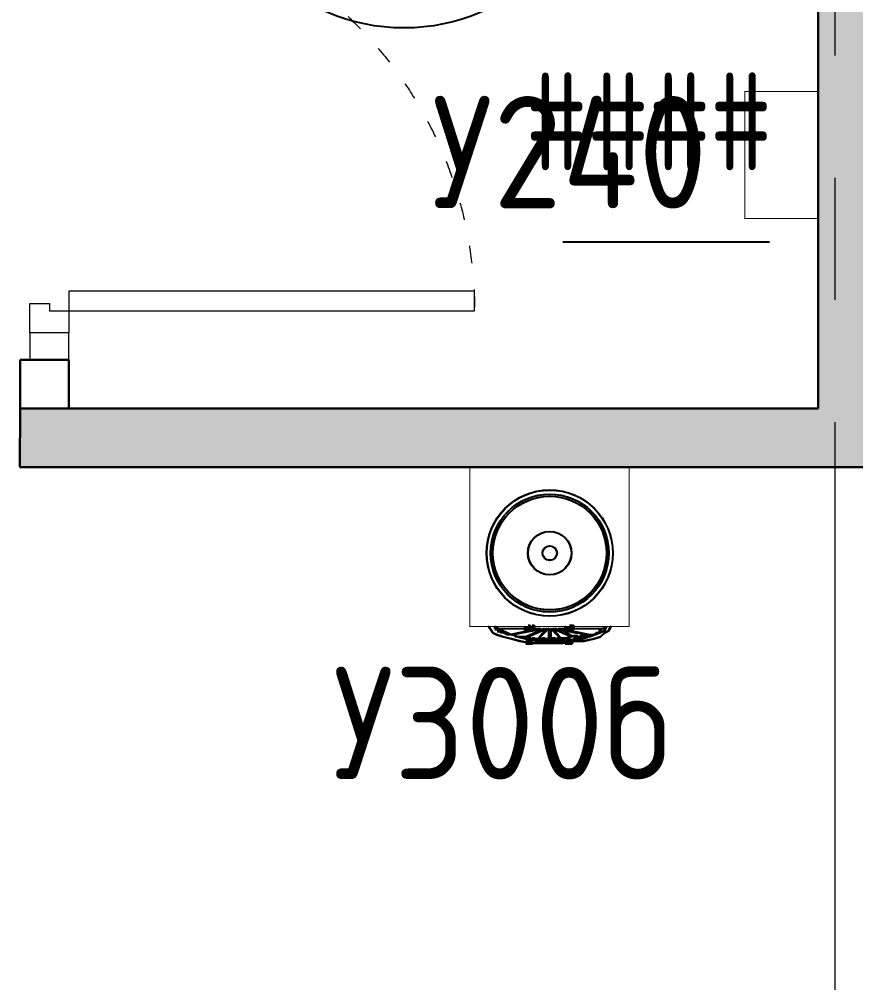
# Model space of a CAD drawing. Header units: millimetres. Extents: x -13407 to 8063098, y -2635 to 109271.
# Drawn here: x 6901 to 8613, y 40010 to 41982 of the extents above; entities that cross this region are included whole.
import ezdxf
from ezdxf.enums import TextEntityAlignment as Align

# ---------------------------------------------------------------- set-up
doc = ezdxf.new("R2010")
doc.units = ezdxf.units.MM
doc.linetypes.add('ACAD_ISO03W100', pattern=[30, 12, -18])
doc.linetypes.add('CENTER', pattern=[2, 1.25, -0.25, 0.25, -0.25])
doc.layers.get('Defpoints').update_dxf_attribs({"color": 6})
for name, color, linetype, lineweight in [('АР_Двери', 5, 'Continuous', 18), ('АР_Маркер экспликации', 239, 'Continuous', 13), ('АР_Номер помещения', 1, 'Continuous', 25), ('АР_Оси', 193, 'Continuous', 9), ('АР_Перегородки газоблок', 165, 'Continuous', 30), ('АР_Перегородки газоблок_Штрих', 165, 'Continuous', 5), ('АР_Помещения_площадь', 19, 'Continuous', 9), ('ТХ_ОСНОВНОЙ', 103, 'Continuous', 25)]:
    doc.layers.add(name, color=color, linetype=linetype, lineweight=lineweight)
doc.layers.add('ТХ_обор_бытовое', color=14, linetype='Continuous')
doc.layers.get('АР_Маркер экспликации').off()
doc.styles.add('ISOCPEUR', font='isocpeur.ttf', dxfattribs={"width": 0.7})
doc.styles.add('ISOCPEUR_1', font='isocpeur.ttf', dxfattribs={"width": 0.9, "height": 250})
doc.styles.get("Standard").update_dxf_attribs({"font": 'arial.ttf'})

# ---------------------------------------------------------------- blocks, each defined once
blk = doc.blocks.new('*U331')
at = {"color": 253}
blk.add_lwpolyline([(100, 80), (100, 910), (140, 910), (140, 80)], close=True, dxfattribs=at)
for points in [[(0, 0), (0, 80), (55, 80), (55, 0), (0, 0)], [(55, 80), (55, 0), (115, 0), (115, 40), (100, 40), (100, 80), (55, 80)], [(975, 80), (975, 0), (915, 0), (915, 40), (930, 40), (930, 80), (975, 80)], [(1030, 0), (1030, 80), (975, 80), (975, 0), (1030, 0)]]:
    blk.add_lwpolyline(points, dxfattribs=at)
at = {"color": 253, "linetype": 'ACAD_ISO03W100', "ltscale": 3}
blk.add_arc((100, 80), 830, 0, 90, dxfattribs=at)
blk = doc.blocks.new('*U559')
at = {"layer": 'Defpoints', "color": 253}
blk.add_line((-16422, 745.9), (-16844.3, 745.9), dxfattribs=at)
at = {"layer": 'АР_Номер помещения', "color": 253}
blk.add_circle((-17169.5, 1584.1), 400, dxfattribs=at)
at = {"layer": 'Defpoints', "color": 253, "style": 'ISOCPEUR', "width": 0.7}
blk.add_attdef('ПЛОЩАДЬ_ПОМЕЩЕНИЯ', text='', height=200, dxfattribs=at).set_placement((-16417.1, 992.4), align=Align.MIDDLE_RIGHT)
at = {"layer": 'Defpoints', "color": 253, "style": 'ISOCPEUR', "width": 0.7, "flags": 1}
blk.add_attdef('КАТЕГОРИЯ', (-499.2, -2092.2), '', height=250, dxfattribs=at)
at = {"layer": 'АР_Номер помещения', "color": 253, "style": 'ISOCPEUR', "width": 0.7}
blk.add_attdef('НОМЕР_ПОМЕЩЕНИЯ', text='', height=300, dxfattribs=at).set_placement((-17169.5, 1584.1), align=Align.MIDDLE_CENTER)
at = {"layer": 'АР_Помещения_площадь', "color": 253, "lineweight": 30, "width": 0.7, "flags": 104}
blk.add_attdef('ИМЯ_ПОМЕЩЕНИЯ', text='', height=100, dxfattribs=at).set_placement((157.6, 1217.1), align=Align.MIDDLE_CENTER)
blk = doc.blocks.new('У300')
at = {"layer": 'ТХ_обор_бытовое', "transparency": 33554559}
for points in [[(-230546.2, 67417.8), (-230550.5, 67417.8), (-230550.5, 67413.5), (-230546.2, 67409.3), (-230542, 67413.5), (-230542, 67417.8)], [(-230546.3, 67417.3), (-230550.5, 67417.3), (-230550.5, 67413), (-230546.3, 67408.8), (-230542, 67413), (-230542, 67417.3)], [(-230550.5, 67413.5), (-230554.7, 67413.5), (-230554.7, 67409.3), (-230550.5, 67405.1), (-230546.2, 67409.3), (-230546.2, 67413.5)], [(-230550.5, 67413), (-230554.7, 67413), (-230554.7, 67408.8), (-230550.5, 67404.6), (-230546.3, 67408.8), (-230546.3, 67413)], [(-230546.2, 67358.5), (-230550.5, 67358.5), (-230550.5, 67354.3), (-230546.2, 67350), (-230542, 67354.3), (-230542, 67358.5)], [(-230546.2, 67358.5), (-230550.5, 67358.5), (-230550.5, 67354.3), (-230546.2, 67350), (-230542, 67354.3), (-230542, 67358.5)], [(-230546.3, 67358), (-230550.5, 67358), (-230550.5, 67353.8), (-230546.3, 67349.5), (-230542, 67353.8), (-230542, 67358)], [(-230546.3, 67358), (-230550.5, 67358), (-230550.5, 67353.8), (-230546.3, 67349.5), (-230542, 67353.8), (-230542, 67358)], [(-230575.9, 67354.3), (-230580.1, 67354.3), (-230580.1, 67350), (-230575.9, 67345.8), (-230571.6, 67350), (-230571.6, 67354.3)], [(-230575.9, 67354.3), (-230580.1, 67354.3), (-230580.1, 67350), (-230575.9, 67345.8), (-230571.6, 67350), (-230571.6, 67354.3)], [(-230575.9, 67354.3), (-230580.1, 67354.3), (-230580.1, 67350), (-230575.9, 67345.8), (-230571.6, 67350), (-230571.6, 67354.3)], [(-230575.9, 67354.3), (-230580.1, 67354.3), (-230580.1, 67350), (-230575.9, 67345.8), (-230571.6, 67350), (-230571.6, 67354.3)], [(-230575.9, 67354.3), (-230580.1, 67354.3), (-230580.1, 67350), (-230575.9, 67345.8), (-230571.6, 67350), (-230571.6, 67354.3)], [(-230575.9, 67354.3), (-230580.1, 67354.3), (-230580.1, 67350), (-230575.9, 67345.8), (-230571.6, 67350), (-230571.6, 67354.3)], [(-230575.9, 67353.8), (-230580.1, 67353.8), (-230580.1, 67349.5), (-230575.9, 67345.3), (-230571.7, 67349.5), (-230571.7, 67353.8)], [(-230575.9, 67353.8), (-230580.1, 67353.8), (-230580.1, 67349.5), (-230575.9, 67345.3), (-230571.7, 67349.5), (-230571.7, 67353.8)], [(-230575.9, 67353.8), (-230580.1, 67353.8), (-230580.1, 67349.5), (-230575.9, 67345.3), (-230571.7, 67349.5), (-230571.7, 67353.8)], [(-230575.9, 67353.8), (-230580.1, 67353.8), (-230580.1, 67349.5), (-230575.9, 67345.3), (-230571.7, 67349.5), (-230571.7, 67353.8)], [(-230575.9, 67353.8), (-230580.1, 67353.8), (-230580.1, 67349.5), (-230575.9, 67345.3), (-230571.7, 67349.5), (-230571.7, 67353.8)], [(-230575.9, 67353.8), (-230580.1, 67353.8), (-230580.1, 67349.5), (-230575.9, 67345.3), (-230571.7, 67349.5), (-230571.7, 67353.8)], [(-230575.9, 67350), (-230580.1, 67350), (-230580.1, 67345.8), (-230575.9, 67341.6), (-230571.6, 67345.8), (-230571.6, 67350)], [(-230575.9, 67350), (-230580.1, 67350), (-230580.1, 67345.8), (-230575.9, 67341.6), (-230571.6, 67345.8), (-230571.6, 67350)], [(-230575.9, 67350), (-230580.1, 67350), (-230580.1, 67345.8), (-230575.9, 67341.6), (-230571.6, 67345.8), (-230571.6, 67350)], [(-230575.9, 67350), (-230580.1, 67350), (-230580.1, 67345.8), (-230575.9, 67341.6), (-230571.6, 67345.8), (-230571.6, 67350)], [(-230575.9, 67350), (-230580.1, 67350), (-230580.1, 67345.8), (-230575.9, 67341.6), (-230571.6, 67345.8), (-230571.6, 67350)], [(-230575.9, 67350), (-230580.1, 67350), (-230580.1, 67345.8), (-230575.9, 67341.6), (-230571.6, 67345.8), (-230571.6, 67350)], [(-230575.9, 67350), (-230580.1, 67350), (-230580.1, 67345.8), (-230575.9, 67341.6), (-230571.6, 67345.8), (-230571.6, 67350)], [(-230575.9, 67350), (-230580.1, 67350), (-230580.1, 67345.8), (-230575.9, 67341.6), (-230571.6, 67345.8), (-230571.6, 67350)], [(-230575.9, 67350), (-230580.1, 67350), (-230580.1, 67345.8), (-230575.9, 67341.6), (-230571.6, 67345.8), (-230571.6, 67350)], [(-230575.9, 67350), (-230580.1, 67350), (-230580.1, 67345.8), (-230575.9, 67341.6), (-230571.6, 67345.8), (-230571.6, 67350)], [(-230575.9, 67350), (-230580.1, 67350), (-230580.1, 67345.8), (-230575.9, 67341.6), (-230571.6, 67345.8), (-230571.6, 67350)], [(-230575.9, 67350), (-230580.1, 67350), (-230580.1, 67345.8), (-230575.9, 67341.6), (-230571.6, 67345.8), (-230571.6, 67350)], [(-230575.9, 67350), (-230580.1, 67350), (-230580.1, 67345.8), (-230575.9, 67341.6), (-230571.6, 67345.8), (-230571.6, 67350)], [(-230575.9, 67349.5), (-230580.1, 67349.5), (-230580.1, 67345.3), (-230575.9, 67341.1), (-230571.7, 67345.3), (-230571.7, 67349.5)], [(-230575.9, 67349.5), (-230580.1, 67349.5), (-230580.1, 67345.3), (-230575.9, 67341.1), (-230571.7, 67345.3), (-230571.7, 67349.5)], [(-230575.9, 67349.5), (-230580.1, 67349.5), (-230580.1, 67345.3), (-230575.9, 67341.1), (-230571.7, 67345.3), (-230571.7, 67349.5)], [(-230575.9, 67349.5), (-230580.1, 67349.5), (-230580.1, 67345.3), (-230575.9, 67341.1), (-230571.7, 67345.3), (-230571.7, 67349.5)], [(-230575.9, 67349.5), (-230580.1, 67349.5), (-230580.1, 67345.3), (-230575.9, 67341.1), (-230571.7, 67345.3), (-230571.7, 67349.5)], [(-230575.9, 67349.5), (-230580.1, 67349.5), (-230580.1, 67345.3), (-230575.9, 67341.1), (-230571.7, 67345.3), (-230571.7, 67349.5)], [(-230575.9, 67349.5), (-230580.1, 67349.5), (-230580.1, 67345.3), (-230575.9, 67341.1), (-230571.7, 67345.3), (-230571.7, 67349.5)], [(-230575.9, 67349.5), (-230580.1, 67349.5), (-230580.1, 67345.3), (-230575.9, 67341.1), (-230571.7, 67345.3), (-230571.7, 67349.5)], [(-230575.9, 67349.5), (-230580.1, 67349.5), (-230580.1, 67345.3), (-230575.9, 67341.1), (-230571.7, 67345.3), (-230571.7, 67349.5)], [(-230575.9, 67349.5), (-230580.1, 67349.5), (-230580.1, 67345.3), (-230575.9, 67341.1), (-230571.7, 67345.3), (-230571.7, 67349.5)], [(-230575.9, 67349.5), (-230580.1, 67349.5), (-230580.1, 67345.3), (-230575.9, 67341.1), (-230571.7, 67345.3), (-230571.7, 67349.5)], [(-230575.9, 67349.5), (-230580.1, 67349.5), (-230580.1, 67345.3), (-230575.9, 67341.1), (-230571.7, 67345.3), (-230571.7, 67349.5)], [(-230575.9, 67349.5), (-230580.1, 67349.5), (-230580.1, 67345.3), (-230575.9, 67341.1), (-230571.7, 67345.3), (-230571.7, 67349.5)], [(-230575.9, 67345.8), (-230580.1, 67345.8), (-230580.1, 67341.6), (-230575.9, 67337.3), (-230571.6, 67341.6), (-230571.6, 67345.8)], [(-230575.9, 67345.3), (-230580.1, 67345.3), (-230580.1, 67341.1), (-230575.9, 67336.8), (-230571.7, 67341.1), (-230571.7, 67345.3)], [(-230571.6, 67354.3), (-230575.9, 67354.3), (-230575.9, 67350), (-230571.6, 67345.8), (-230567.4, 67350), (-230567.4, 67354.3)], [(-230571.6, 67354.3), (-230575.9, 67354.3), (-230575.9, 67350), (-230571.6, 67345.8), (-230567.4, 67350), (-230567.4, 67354.3)], [(-230571.6, 67354.3), (-230575.9, 67354.3), (-230575.9, 67350), (-230571.6, 67345.8), (-230567.4, 67350), (-230567.4, 67354.3)], [(-230571.6, 67354.3), (-230575.9, 67354.3), (-230575.9, 67350), (-230571.6, 67345.8), (-230567.4, 67350), (-230567.4, 67354.3)], [(-230571.6, 67354.3), (-230575.9, 67354.3), (-230575.9, 67350), (-230571.6, 67345.8), (-230567.4, 67350), (-230567.4, 67354.3)], [(-230571.7, 67353.8), (-230575.9, 67353.8), (-230575.9, 67349.5), (-230571.7, 67345.3), (-230567.4, 67349.5), (-230567.4, 67353.8)], [(-230571.7, 67353.8), (-230575.9, 67353.8), (-230575.9, 67349.5), (-230571.7, 67345.3), (-230567.4, 67349.5), (-230567.4, 67353.8)], [(-230571.7, 67353.8), (-230575.9, 67353.8), (-230575.9, 67349.5), (-230571.7, 67345.3), (-230567.4, 67349.5), (-230567.4, 67353.8)], [(-230571.7, 67353.8), (-230575.9, 67353.8), (-230575.9, 67349.5), (-230571.7, 67345.3), (-230567.4, 67349.5), (-230567.4, 67353.8)], [(-230571.7, 67353.8), (-230575.9, 67353.8), (-230575.9, 67349.5), (-230571.7, 67345.3), (-230567.4, 67349.5), (-230567.4, 67353.8)], [(-230571.6, 67350), (-230575.9, 67350), (-230575.9, 67345.8), (-230571.6, 67341.6), (-230567.4, 67345.8), (-230567.4, 67350)], [(-230571.6, 67350), (-230575.9, 67350), (-230575.9, 67345.8), (-230571.6, 67341.6), (-230567.4, 67345.8), (-230567.4, 67350)], [(-230571.6, 67350), (-230575.9, 67350), (-230575.9, 67345.8), (-230571.6, 67341.6), (-230567.4, 67345.8), (-230567.4, 67350)], [(-230571.6, 67350), (-230575.9, 67350), (-230575.9, 67345.8), (-230571.6, 67341.6), (-230567.4, 67345.8), (-230567.4, 67350)], [(-230571.6, 67350), (-230575.9, 67350), (-230575.9, 67345.8), (-230571.6, 67341.6), (-230567.4, 67345.8), (-230567.4, 67350)], [(-230571.6, 67350), (-230575.9, 67350), (-230575.9, 67345.8), (-230571.6, 67341.6), (-230567.4, 67345.8), (-230567.4, 67350)], [(-230571.6, 67350), (-230575.9, 67350), (-230575.9, 67345.8), (-230571.6, 67341.6), (-230567.4, 67345.8), (-230567.4, 67350)], [(-230571.6, 67350), (-230575.9, 67350), (-230575.9, 67345.8), (-230571.6, 67341.6), (-230567.4, 67345.8), (-230567.4, 67350)], [(-230571.7, 67349.5), (-230575.9, 67349.5), (-230575.9, 67345.3), (-230571.7, 67341.1), (-230567.4, 67345.3), (-230567.4, 67349.5)], [(-230571.7, 67349.5), (-230575.9, 67349.5), (-230575.9, 67345.3), (-230571.7, 67341.1), (-230567.4, 67345.3), (-230567.4, 67349.5)], [(-230571.7, 67349.5), (-230575.9, 67349.5), (-230575.9, 67345.3), (-230571.7, 67341.1), (-230567.4, 67345.3), (-230567.4, 67349.5)], [(-230571.7, 67349.5), (-230575.9, 67349.5), (-230575.9, 67345.3), (-230571.7, 67341.1), (-230567.4, 67345.3), (-230567.4, 67349.5)], [(-230571.7, 67349.5), (-230575.9, 67349.5), (-230575.9, 67345.3), (-230571.7, 67341.1), (-230567.4, 67345.3), (-230567.4, 67349.5)], [(-230571.7, 67349.5), (-230575.9, 67349.5), (-230575.9, 67345.3), (-230571.7, 67341.1), (-230567.4, 67345.3), (-230567.4, 67349.5)], [(-230571.7, 67349.5), (-230575.9, 67349.5), (-230575.9, 67345.3), (-230571.7, 67341.1), (-230567.4, 67345.3), (-230567.4, 67349.5)], [(-230571.7, 67349.5), (-230575.9, 67349.5), (-230575.9, 67345.3), (-230571.7, 67341.1), (-230567.4, 67345.3), (-230567.4, 67349.5)], [(-230567.4, 67341.1), (-230571.7, 67341.1), (-230571.7, 67336.8), (-230567.4, 67332.6), (-230563.2, 67336.8), (-230563.2, 67341.1)], [(-230567.4, 67341.6), (-230571.6, 67341.6), (-230571.6, 67337.3), (-230567.4, 67333.1), (-230563.2, 67337.3), (-230563.2, 67341.6)], [(-230546.2, 67354.3), (-230550.5, 67354.3), (-230550.5, 67350), (-230546.2, 67345.8), (-230542, 67350), (-230542, 67354.3)], [(-230546.2, 67354.3), (-230550.5, 67354.3), (-230550.5, 67350), (-230546.2, 67345.8), (-230542, 67350), (-230542, 67354.3)], [(-230546.2, 67354.3), (-230550.5, 67354.3), (-230550.5, 67350), (-230546.2, 67345.8), (-230542, 67350), (-230542, 67354.3)], [(-230546.3, 67353.8), (-230550.5, 67353.8), (-230550.5, 67349.5), (-230546.3, 67345.3), (-230542, 67349.5), (-230542, 67353.8)], [(-230546.3, 67353.8), (-230550.5, 67353.8), (-230550.5, 67349.5), (-230546.3, 67345.3), (-230542, 67349.5), (-230542, 67353.8)], [(-230546.3, 67353.8), (-230550.5, 67353.8), (-230550.5, 67349.5), (-230546.3, 67345.3), (-230542, 67349.5), (-230542, 67353.8)], [(-230546.2, 67350), (-230550.5, 67350), (-230550.5, 67345.8), (-230546.2, 67341.6), (-230542, 67345.8), (-230542, 67350)], [(-230546.3, 67349.5), (-230550.5, 67349.5), (-230550.5, 67345.3), (-230546.3, 67341.1), (-230542, 67345.3), (-230542, 67349.5)], [(-230546.2, 67345.8), (-230550.5, 67345.8), (-230550.5, 67341.6), (-230546.2, 67337.3), (-230542, 67341.6), (-230542, 67345.8)], [(-230546.2, 67345.8), (-230550.5, 67345.8), (-230550.5, 67341.6), (-230546.2, 67337.3), (-230542, 67341.6), (-230542, 67345.8)], [(-230546.2, 67345.8), (-230550.5, 67345.8), (-230550.5, 67341.6), (-230546.2, 67337.3), (-230542, 67341.6), (-230542, 67345.8)], [(-230546.2, 67345.8), (-230550.5, 67345.8), (-230550.5, 67341.6), (-230546.2, 67337.3), (-230542, 67341.6), (-230542, 67345.8)], [(-230546.3, 67345.3), (-230550.5, 67345.3), (-230550.5, 67341.1), (-230546.3, 67336.8), (-230542, 67341.1), (-230542, 67345.3)], [(-230546.3, 67345.3), (-230550.5, 67345.3), (-230550.5, 67341.1), (-230546.3, 67336.8), (-230542, 67341.1), (-230542, 67345.3)], [(-230546.3, 67345.3), (-230550.5, 67345.3), (-230550.5, 67341.1), (-230546.3, 67336.8), (-230542, 67341.1), (-230542, 67345.3)], [(-230546.3, 67345.3), (-230550.5, 67345.3), (-230550.5, 67341.1), (-230546.3, 67336.8), (-230542, 67341.1), (-230542, 67345.3)], [(-230542, 67349.5), (-230546.3, 67349.5), (-230546.3, 67345.3), (-230542, 67341.1), (-230537.8, 67345.3), (-230537.8, 67349.5)], [(-230542, 67341.1), (-230546.3, 67341.1), (-230546.3, 67336.8), (-230542, 67332.6), (-230537.8, 67336.8), (-230537.8, 67341.1)], [(-230542, 67341.1), (-230546.3, 67341.1), (-230546.3, 67336.8), (-230542, 67332.6), (-230537.8, 67336.8), (-230537.8, 67341.1)], [(-230542, 67350), (-230546.2, 67350), (-230546.2, 67345.8), (-230542, 67341.6), (-230537.8, 67345.8), (-230537.8, 67350)], [(-230542, 67341.6), (-230546.2, 67341.6), (-230546.2, 67337.3), (-230542, 67333.1), (-230537.8, 67337.3), (-230537.8, 67341.6)], [(-230542, 67341.6), (-230546.2, 67341.6), (-230546.2, 67337.3), (-230542, 67333.1), (-230537.8, 67337.3), (-230537.8, 67341.6)], [(-230567.4, 67328.4), (-230571.7, 67328.4), (-230571.7, 67324.1), (-230567.4, 67319.9), (-230563.2, 67324.1), (-230563.2, 67328.4)], [(-230567.4, 67319.9), (-230571.7, 67319.9), (-230571.7, 67315.7), (-230567.4, 67311.4), (-230563.2, 67315.7), (-230563.2, 67319.9)], [(-230567.4, 67328.9), (-230571.6, 67328.9), (-230571.6, 67324.6), (-230567.4, 67320.4), (-230563.2, 67324.6), (-230563.2, 67328.9)], [(-230567.4, 67320.4), (-230571.6, 67320.4), (-230571.6, 67316.2), (-230567.4, 67311.9), (-230563.2, 67316.2), (-230563.2, 67320.4)], [(-230567.4, 67307.2), (-230571.7, 67307.2), (-230571.7, 67303), (-230567.4, 67298.7), (-230563.2, 67303), (-230563.2, 67307.2)], [(-230567.4, 67303), (-230571.7, 67303), (-230571.7, 67298.7), (-230567.4, 67294.5), (-230563.2, 67298.7), (-230563.2, 67303)], [(-230567.4, 67303), (-230571.7, 67303), (-230571.7, 67298.7), (-230567.4, 67294.5), (-230563.2, 67298.7), (-230563.2, 67303)], [(-230567.4, 67298.7), (-230571.7, 67298.7), (-230571.7, 67294.5), (-230567.4, 67290.3), (-230563.2, 67294.5), (-230563.2, 67298.7)], [(-230567.4, 67298.7), (-230571.7, 67298.7), (-230571.7, 67294.5), (-230567.4, 67290.3), (-230563.2, 67294.5), (-230563.2, 67298.7)], [(-230567.4, 67298.7), (-230571.7, 67298.7), (-230571.7, 67294.5), (-230567.4, 67290.3), (-230563.2, 67294.5), (-230563.2, 67298.7)], [(-230567.4, 67298.7), (-230571.7, 67298.7), (-230571.7, 67294.5), (-230567.4, 67290.3), (-230563.2, 67294.5), (-230563.2, 67298.7)], [(-230567.4, 67307.7), (-230571.6, 67307.7), (-230571.6, 67303.5), (-230567.4, 67299.2), (-230563.2, 67303.5), (-230563.2, 67307.7)], [(-230567.4, 67303.5), (-230571.6, 67303.5), (-230571.6, 67299.2), (-230567.4, 67295), (-230563.2, 67299.2), (-230563.2, 67303.5)], [(-230567.4, 67303.5), (-230571.6, 67303.5), (-230571.6, 67299.2), (-230567.4, 67295), (-230563.2, 67299.2), (-230563.2, 67303.5)], [(-230567.4, 67299.2), (-230571.6, 67299.2), (-230571.6, 67295), (-230567.4, 67290.8), (-230563.2, 67295), (-230563.2, 67299.2)], [(-230567.4, 67299.2), (-230571.6, 67299.2), (-230571.6, 67295), (-230567.4, 67290.8), (-230563.2, 67295), (-230563.2, 67299.2)], [(-230567.4, 67299.2), (-230571.6, 67299.2), (-230571.6, 67295), (-230567.4, 67290.8), (-230563.2, 67295), (-230563.2, 67299.2)], [(-230567.4, 67299.2), (-230571.6, 67299.2), (-230571.6, 67295), (-230567.4, 67290.8), (-230563.2, 67295), (-230563.2, 67299.2)], [(-230567.4, 67290.3), (-230571.7, 67290.3), (-230571.7, 67286), (-230567.4, 67281.8), (-230563.2, 67286), (-230563.2, 67290.3)], [(-230567.4, 67281.8), (-230571.7, 67281.8), (-230571.7, 67277.6), (-230567.4, 67273.3), (-230563.2, 67277.6), (-230563.2, 67281.8)], [(-230567.4, 67281.8), (-230571.7, 67281.8), (-230571.7, 67277.6), (-230567.4, 67273.3), (-230563.2, 67277.6), (-230563.2, 67281.8)], [(-230567.4, 67277.6), (-230571.7, 67277.6), (-230571.7, 67273.3), (-230567.4, 67269.1), (-230563.2, 67273.3), (-230563.2, 67277.6)], [(-230567.4, 67290.8), (-230571.6, 67290.8), (-230571.6, 67286.5), (-230567.4, 67282.3), (-230563.2, 67286.5), (-230563.2, 67290.8)], [(-230567.4, 67282.3), (-230571.6, 67282.3), (-230571.6, 67278.1), (-230567.4, 67273.8), (-230563.2, 67278.1), (-230563.2, 67282.3)], [(-230567.4, 67282.3), (-230571.6, 67282.3), (-230571.6, 67278.1), (-230567.4, 67273.8), (-230563.2, 67278.1), (-230563.2, 67282.3)], [(-230567.4, 67278.1), (-230571.6, 67278.1), (-230571.6, 67273.8), (-230567.4, 67269.6), (-230563.2, 67273.8), (-230563.2, 67278.1)], [(-230575.9, 67273.8), (-230580.1, 67273.8), (-230580.1, 67269.6), (-230575.9, 67265.4), (-230571.6, 67269.6), (-230571.6, 67273.8)], [(-230575.9, 67273.8), (-230580.1, 67273.8), (-230580.1, 67269.6), (-230575.9, 67265.4), (-230571.6, 67269.6), (-230571.6, 67273.8)], [(-230575.9, 67273.3), (-230580.1, 67273.3), (-230580.1, 67269.1), (-230575.9, 67264.9), (-230571.7, 67269.1), (-230571.7, 67273.3)], [(-230575.9, 67273.3), (-230580.1, 67273.3), (-230580.1, 67269.1), (-230575.9, 67264.9), (-230571.7, 67269.1), (-230571.7, 67273.3)], [(-230575.9, 67269.6), (-230580.1, 67269.6), (-230580.1, 67265.4), (-230575.9, 67261.1), (-230571.6, 67265.4), (-230571.6, 67269.6)], [(-230575.9, 67269.6), (-230580.1, 67269.6), (-230580.1, 67265.4), (-230575.9, 67261.1), (-230571.6, 67265.4), (-230571.6, 67269.6)], [(-230575.9, 67269.6), (-230580.1, 67269.6), (-230580.1, 67265.4), (-230575.9, 67261.1), (-230571.6, 67265.4), (-230571.6, 67269.6)], [(-230575.9, 67269.6), (-230580.1, 67269.6), (-230580.1, 67265.4), (-230575.9, 67261.1), (-230571.6, 67265.4), (-230571.6, 67269.6)], [(-230575.9, 67269.6), (-230580.1, 67269.6), (-230580.1, 67265.4), (-230575.9, 67261.1), (-230571.6, 67265.4), (-230571.6, 67269.6)], [(-230575.9, 67269.6), (-230580.1, 67269.6), (-230580.1, 67265.4), (-230575.9, 67261.1), (-230571.6, 67265.4), (-230571.6, 67269.6)], [(-230575.9, 67269.6), (-230580.1, 67269.6), (-230580.1, 67265.4), (-230575.9, 67261.1), (-230571.6, 67265.4), (-230571.6, 67269.6)], [(-230575.9, 67269.6), (-230580.1, 67269.6), (-230580.1, 67265.4), (-230575.9, 67261.1), (-230571.6, 67265.4), (-230571.6, 67269.6)], [(-230575.9, 67269.6), (-230580.1, 67269.6), (-230580.1, 67265.4), (-230575.9, 67261.1), (-230571.6, 67265.4), (-230571.6, 67269.6)], [(-230575.9, 67269.1), (-230580.1, 67269.1), (-230580.1, 67264.9), (-230575.9, 67260.6), (-230571.7, 67264.9), (-230571.7, 67269.1)], [(-230575.9, 67269.1), (-230580.1, 67269.1), (-230580.1, 67264.9), (-230575.9, 67260.6), (-230571.7, 67264.9), (-230571.7, 67269.1)], [(-230575.9, 67269.1), (-230580.1, 67269.1), (-230580.1, 67264.9), (-230575.9, 67260.6), (-230571.7, 67264.9), (-230571.7, 67269.1)], [(-230575.9, 67269.1), (-230580.1, 67269.1), (-230580.1, 67264.9), (-230575.9, 67260.6), (-230571.7, 67264.9), (-230571.7, 67269.1)], [(-230575.9, 67269.1), (-230580.1, 67269.1), (-230580.1, 67264.9), (-230575.9, 67260.6), (-230571.7, 67264.9), (-230571.7, 67269.1)], [(-230575.9, 67269.1), (-230580.1, 67269.1), (-230580.1, 67264.9), (-230575.9, 67260.6), (-230571.7, 67264.9), (-230571.7, 67269.1)], [(-230575.9, 67269.1), (-230580.1, 67269.1), (-230580.1, 67264.9), (-230575.9, 67260.6), (-230571.7, 67264.9), (-230571.7, 67269.1)], [(-230575.9, 67269.1), (-230580.1, 67269.1), (-230580.1, 67264.9), (-230575.9, 67260.6), (-230571.7, 67264.9), (-230571.7, 67269.1)], [(-230575.9, 67269.1), (-230580.1, 67269.1), (-230580.1, 67264.9), (-230575.9, 67260.6), (-230571.7, 67264.9), (-230571.7, 67269.1)], [(-230575.9, 67265.4), (-230580.1, 67265.4), (-230580.1, 67261.1), (-230575.9, 67256.9), (-230571.6, 67261.1), (-230571.6, 67265.4)], [(-230575.9, 67265.4), (-230580.1, 67265.4), (-230580.1, 67261.1), (-230575.9, 67256.9), (-230571.6, 67261.1), (-230571.6, 67265.4)], [(-230575.9, 67265.4), (-230580.1, 67265.4), (-230580.1, 67261.1), (-230575.9, 67256.9), (-230571.6, 67261.1), (-230571.6, 67265.4)], [(-230575.9, 67265.4), (-230580.1, 67265.4), (-230580.1, 67261.1), (-230575.9, 67256.9), (-230571.6, 67261.1), (-230571.6, 67265.4)], [(-230575.9, 67265.4), (-230580.1, 67265.4), (-230580.1, 67261.1), (-230575.9, 67256.9), (-230571.6, 67261.1), (-230571.6, 67265.4)], [(-230575.9, 67264.9), (-230580.1, 67264.9), (-230580.1, 67260.6), (-230575.9, 67256.4), (-230571.7, 67260.6), (-230571.7, 67264.9)], [(-230575.9, 67264.9), (-230580.1, 67264.9), (-230580.1, 67260.6), (-230575.9, 67256.4), (-230571.7, 67260.6), (-230571.7, 67264.9)], [(-230575.9, 67264.9), (-230580.1, 67264.9), (-230580.1, 67260.6), (-230575.9, 67256.4), (-230571.7, 67260.6), (-230571.7, 67264.9)], [(-230575.9, 67264.9), (-230580.1, 67264.9), (-230580.1, 67260.6), (-230575.9, 67256.4), (-230571.7, 67260.6), (-230571.7, 67264.9)], [(-230575.9, 67264.9), (-230580.1, 67264.9), (-230580.1, 67260.6), (-230575.9, 67256.4), (-230571.7, 67260.6), (-230571.7, 67264.9)], [(-230571.6, 67269.6), (-230575.9, 67269.6), (-230575.9, 67265.4), (-230571.6, 67261.1), (-230567.4, 67265.4), (-230567.4, 67269.6)], [(-230571.6, 67269.6), (-230575.9, 67269.6), (-230575.9, 67265.4), (-230571.6, 67261.1), (-230567.4, 67265.4), (-230567.4, 67269.6)], [(-230571.6, 67269.6), (-230575.9, 67269.6), (-230575.9, 67265.4), (-230571.6, 67261.1), (-230567.4, 67265.4), (-230567.4, 67269.6)], [(-230571.6, 67269.6), (-230575.9, 67269.6), (-230575.9, 67265.4), (-230571.6, 67261.1), (-230567.4, 67265.4), (-230567.4, 67269.6)], [(-230571.6, 67269.6), (-230575.9, 67269.6), (-230575.9, 67265.4), (-230571.6, 67261.1), (-230567.4, 67265.4), (-230567.4, 67269.6)], [(-230571.6, 67269.6), (-230575.9, 67269.6), (-230575.9, 67265.4), (-230571.6, 67261.1), (-230567.4, 67265.4), (-230567.4, 67269.6)], [(-230571.6, 67269.6), (-230575.9, 67269.6), (-230575.9, 67265.4), (-230571.6, 67261.1), (-230567.4, 67265.4), (-230567.4, 67269.6)], [(-230571.6, 67269.6), (-230575.9, 67269.6), (-230575.9, 67265.4), (-230571.6, 67261.1), (-230567.4, 67265.4), (-230567.4, 67269.6)], [(-230571.6, 67269.6), (-230575.9, 67269.6), (-230575.9, 67265.4), (-230571.6, 67261.1), (-230567.4, 67265.4), (-230567.4, 67269.6)], [(-230571.7, 67269.1), (-230575.9, 67269.1), (-230575.9, 67264.9), (-230571.7, 67260.6), (-230567.4, 67264.9), (-230567.4, 67269.1)], [(-230571.7, 67269.1), (-230575.9, 67269.1), (-230575.9, 67264.9), (-230571.7, 67260.6), (-230567.4, 67264.9), (-230567.4, 67269.1)], [(-230571.7, 67269.1), (-230575.9, 67269.1), (-230575.9, 67264.9), (-230571.7, 67260.6), (-230567.4, 67264.9), (-230567.4, 67269.1)], [(-230571.7, 67269.1), (-230575.9, 67269.1), (-230575.9, 67264.9), (-230571.7, 67260.6), (-230567.4, 67264.9), (-230567.4, 67269.1)], [(-230571.7, 67269.1), (-230575.9, 67269.1), (-230575.9, 67264.9), (-230571.7, 67260.6), (-230567.4, 67264.9), (-230567.4, 67269.1)], [(-230571.7, 67269.1), (-230575.9, 67269.1), (-230575.9, 67264.9), (-230571.7, 67260.6), (-230567.4, 67264.9), (-230567.4, 67269.1)], [(-230571.7, 67269.1), (-230575.9, 67269.1), (-230575.9, 67264.9), (-230571.7, 67260.6), (-230567.4, 67264.9), (-230567.4, 67269.1)], [(-230571.7, 67269.1), (-230575.9, 67269.1), (-230575.9, 67264.9), (-230571.7, 67260.6), (-230567.4, 67264.9), (-230567.4, 67269.1)], [(-230571.7, 67269.1), (-230575.9, 67269.1), (-230575.9, 67264.9), (-230571.7, 67260.6), (-230567.4, 67264.9), (-230567.4, 67269.1)], [(-230571.6, 67265.4), (-230575.9, 67265.4), (-230575.9, 67261.1), (-230571.6, 67256.9), (-230567.4, 67261.1), (-230567.4, 67265.4)], [(-230571.6, 67265.4), (-230575.9, 67265.4), (-230575.9, 67261.1), (-230571.6, 67256.9), (-230567.4, 67261.1), (-230567.4, 67265.4)], [(-230571.6, 67265.4), (-230575.9, 67265.4), (-230575.9, 67261.1), (-230571.6, 67256.9), (-230567.4, 67261.1), (-230567.4, 67265.4)], [(-230571.7, 67264.9), (-230575.9, 67264.9), (-230575.9, 67260.6), (-230571.7, 67256.4), (-230567.4, 67260.6), (-230567.4, 67264.9)], [(-230571.7, 67264.9), (-230575.9, 67264.9), (-230575.9, 67260.6), (-230571.7, 67256.4), (-230567.4, 67260.6), (-230567.4, 67264.9)], [(-230571.7, 67264.9), (-230575.9, 67264.9), (-230575.9, 67260.6), (-230571.7, 67256.4), (-230567.4, 67260.6), (-230567.4, 67264.9)], [(-230567.4, 67273.3), (-230571.7, 67273.3), (-230571.7, 67269.1), (-230567.4, 67264.9), (-230563.2, 67269.1), (-230563.2, 67273.3)], [(-230567.4, 67273.8), (-230571.6, 67273.8), (-230571.6, 67269.6), (-230567.4, 67265.4), (-230563.2, 67269.6), (-230563.2, 67273.8)], [(-230563.2, 67269.6), (-230567.4, 67269.6), (-230567.4, 67265.4), (-230563.2, 67261.1), (-230558.9, 67265.4), (-230558.9, 67269.6)], [(-230563.2, 67269.1), (-230567.4, 67269.1), (-230567.4, 67264.9), (-230563.2, 67260.6), (-230559, 67264.9), (-230559, 67269.1)], [(-230563.2, 67256.9), (-230567.4, 67256.9), (-230567.4, 67252.7), (-230563.2, 67248.4), (-230558.9, 67252.7), (-230558.9, 67256.9)], [(-230550.5, 67269.6), (-230554.7, 67269.6), (-230554.7, 67265.4), (-230550.5, 67261.1), (-230546.2, 67265.4), (-230546.2, 67269.6)], [(-230550.5, 67269.6), (-230554.7, 67269.6), (-230554.7, 67265.4), (-230550.5, 67261.1), (-230546.2, 67265.4), (-230546.2, 67269.6)], [(-230550.5, 67269.1), (-230554.7, 67269.1), (-230554.7, 67264.9), (-230550.5, 67260.6), (-230546.3, 67264.9), (-230546.3, 67269.1)], [(-230550.5, 67269.1), (-230554.7, 67269.1), (-230554.7, 67264.9), (-230550.5, 67260.6), (-230546.3, 67264.9), (-230546.3, 67269.1)], [(-230546.2, 67273.8), (-230550.5, 67273.8), (-230550.5, 67269.6), (-230546.2, 67265.4), (-230542, 67269.6), (-230542, 67273.8)], [(-230546.2, 67273.8), (-230550.5, 67273.8), (-230550.5, 67269.6), (-230546.2, 67265.4), (-230542, 67269.6), (-230542, 67273.8)], [(-230546.2, 67273.8), (-230550.5, 67273.8), (-230550.5, 67269.6), (-230546.2, 67265.4), (-230542, 67269.6), (-230542, 67273.8)], [(-230546.2, 67273.8), (-230550.5, 67273.8), (-230550.5, 67269.6), (-230546.2, 67265.4), (-230542, 67269.6), (-230542, 67273.8)], [(-230546.3, 67273.3), (-230550.5, 67273.3), (-230550.5, 67269.1), (-230546.3, 67264.9), (-230542, 67269.1), (-230542, 67273.3)], [(-230546.3, 67273.3), (-230550.5, 67273.3), (-230550.5, 67269.1), (-230546.3, 67264.9), (-230542, 67269.1), (-230542, 67273.3)], [(-230546.3, 67273.3), (-230550.5, 67273.3), (-230550.5, 67269.1), (-230546.3, 67264.9), (-230542, 67269.1), (-230542, 67273.3)], [(-230546.3, 67273.3), (-230550.5, 67273.3), (-230550.5, 67269.1), (-230546.3, 67264.9), (-230542, 67269.1), (-230542, 67273.3)], [(-230546.2, 67269.6), (-230550.5, 67269.6), (-230550.5, 67265.4), (-230546.2, 67261.1), (-230542, 67265.4), (-230542, 67269.6)], [(-230546.2, 67269.6), (-230550.5, 67269.6), (-230550.5, 67265.4), (-230546.2, 67261.1), (-230542, 67265.4), (-230542, 67269.6)], [(-230546.3, 67269.1), (-230550.5, 67269.1), (-230550.5, 67264.9), (-230546.3, 67260.6), (-230542, 67264.9), (-230542, 67269.1)], [(-230546.3, 67269.1), (-230550.5, 67269.1), (-230550.5, 67264.9), (-230546.3, 67260.6), (-230542, 67264.9), (-230542, 67269.1)], [(-230546.2, 67265.4), (-230550.5, 67265.4), (-230550.5, 67261.1), (-230546.2, 67256.9), (-230542, 67261.1), (-230542, 67265.4)], [(-230546.2, 67265.4), (-230550.5, 67265.4), (-230550.5, 67261.1), (-230546.2, 67256.9), (-230542, 67261.1), (-230542, 67265.4)], [(-230546.3, 67264.9), (-230550.5, 67264.9), (-230550.5, 67260.6), (-230546.3, 67256.4), (-230542, 67260.6), (-230542, 67264.9)], [(-230546.3, 67264.9), (-230550.5, 67264.9), (-230550.5, 67260.6), (-230546.3, 67256.4), (-230542, 67260.6), (-230542, 67264.9)], [(-230546.2, 67261.1), (-230550.5, 67261.1), (-230550.5, 67256.9), (-230546.2, 67252.7), (-230542, 67256.9), (-230542, 67261.1)], [(-230546.2, 67261.1), (-230550.5, 67261.1), (-230550.5, 67256.9), (-230546.2, 67252.7), (-230542, 67256.9), (-230542, 67261.1)], [(-230546.3, 67260.6), (-230550.5, 67260.6), (-230550.5, 67256.4), (-230546.3, 67252.2), (-230542, 67256.4), (-230542, 67260.6)], [(-230546.3, 67260.6), (-230550.5, 67260.6), (-230550.5, 67256.4), (-230546.3, 67252.2), (-230542, 67256.4), (-230542, 67260.6)], [(-230542, 67264.9), (-230546.3, 67264.9), (-230546.3, 67260.6), (-230542, 67256.4), (-230537.8, 67260.6), (-230537.8, 67264.9)], [(-230542, 67260.6), (-230546.3, 67260.6), (-230546.3, 67256.4), (-230542, 67252.2), (-230537.8, 67256.4), (-230537.8, 67260.6)], [(-230542, 67260.6), (-230546.3, 67260.6), (-230546.3, 67256.4), (-230542, 67252.2), (-230537.8, 67256.4), (-230537.8, 67260.6)], [(-230542, 67265.4), (-230546.2, 67265.4), (-230546.2, 67261.1), (-230542, 67256.9), (-230537.8, 67261.1), (-230537.8, 67265.4)], [(-230542, 67261.1), (-230546.2, 67261.1), (-230546.2, 67256.9), (-230542, 67252.7), (-230537.8, 67256.9), (-230537.8, 67261.1)], [(-230542, 67261.1), (-230546.2, 67261.1), (-230546.2, 67256.9), (-230542, 67252.7), (-230537.8, 67256.9), (-230537.8, 67261.1)], [(-230563.2, 67256.4), (-230567.4, 67256.4), (-230567.4, 67252.2), (-230563.2, 67247.9), (-230559, 67252.2), (-230559, 67256.4)], [(-230563.2, 67252.7), (-230567.4, 67252.7), (-230567.4, 67248.4), (-230563.2, 67244.2), (-230558.9, 67248.4), (-230558.9, 67252.7)], [(-230563.2, 67252.2), (-230567.4, 67252.2), (-230567.4, 67247.9), (-230563.2, 67243.7), (-230559, 67247.9), (-230559, 67252.2)], [(-230563.2, 67244.2), (-230567.4, 67244.2), (-230567.4, 67240), (-230563.2, 67235.7), (-230558.9, 67240), (-230558.9, 67244.2)], [(-230563.2, 67243.7), (-230567.4, 67243.7), (-230567.4, 67239.5), (-230563.2, 67235.2), (-230559, 67239.5), (-230559, 67243.7)], [(-230563.2, 67240), (-230567.4, 67240), (-230567.4, 67235.7), (-230563.2, 67231.5), (-230558.9, 67235.7), (-230558.9, 67240)], [(-230563.2, 67239.5), (-230567.4, 67239.5), (-230567.4, 67235.2), (-230563.2, 67231), (-230559, 67235.2), (-230559, 67239.5)], [(-230550.5, 67206.1), (-230554.7, 67206.1), (-230554.7, 67201.9), (-230550.5, 67197.6), (-230546.2, 67201.9), (-230546.2, 67206.1)], [(-230550.5, 67205.6), (-230554.7, 67205.6), (-230554.7, 67201.4), (-230550.5, 67197.1), (-230546.3, 67201.4), (-230546.3, 67205.6)]]:
    blk.add_hatch(color=253, dxfattribs=at).paths.add_polyline_path(points)
at = {"layer": 'ТХ_обор_бытовое', "color": 253, "const_width": 2}
blk.add_lwpolyline([(-230216, 67468.6), (-230216, 67142.6), (-230542, 67142.6), (-230542, 67468.6)], close=True, dxfattribs=at)
at = {"layer": 'ТХ_обор_бытовое', "color": 253}
for points in [[(-230550.5, 67184.9), (-230554.7, 67193.4), (-230563.2, 67201.9), (-230567.4, 67214.6), (-230571.6, 67235.7), (-230571.6, 67252.7), (-230575.9, 67278.1), (-230575.9, 67299.2), (-230575.9, 67324.6), (-230575.9, 67345.8), (-230571.6, 67367), (-230567.4, 67383.9), (-230563.2, 67400.8), (-230558.9, 67413.5), (-230554.7, 67422), (-230542, 67430.5), (-230554.7, 67422), (-230558.9, 67413.5), (-230563.2, 67400.8), (-230567.4, 67383.9), (-230571.6, 67367), (-230575.9, 67345.8), (-230575.9, 67324.6), (-230575.9, 67299.2), (-230575.9, 67278.1), (-230571.6, 67252.7), (-230571.6, 67235.7), (-230567.4, 67214.6), (-230563.2, 67201.9), (-230554.7, 67193.4), (-230550.5, 67184.9), (-230542, 67180.7), (-230550.5, 67184.9), (-230554.7, 67193.4), (-230563.2, 67201.9), (-230567.4, 67214.6), (-230571.6, 67235.7), (-230571.6, 67252.7), (-230575.9, 67278.1), (-230575.9, 67299.2), (-230575.9, 67324.6), (-230575.9, 67345.8), (-230571.6, 67367), (-230567.4, 67383.9), (-230563.2, 67400.8), (-230558.9, 67413.5), (-230554.7, 67422), (-230542, 67430.5)], [(-230571.6, 67367), (-230575.9, 67345.8), (-230575.9, 67324.6), (-230575.9, 67299.2), (-230575.9, 67278.1)], [(-230575.9, 67350), (-230575.9, 67345.8), (-230575.9, 67350), (-230571.6, 67350), (-230571.6, 67345.8), (-230575.9, 67345.8)], [(-230542, 67354.3), (-230546.2, 67354.3), (-230546.2, 67350), (-230550.5, 67350), (-230550.5, 67345.8), (-230546.2, 67345.8), (-230546.2, 67341.6), (-230542, 67337.3), (-230546.2, 67341.6), (-230546.2, 67345.8), (-230550.5, 67345.8), (-230550.5, 67350), (-230546.2, 67350), (-230546.2, 67354.3)], [(-230542, 67350), (-230546.2, 67350), (-230546.2, 67345.8), (-230542, 67345.8)], [(-230567.4, 67278.1), (-230571.6, 67299.2)], [(-230389.6, 67303.5), (-230389.6, 67303.5)], [(-230542, 67265.4), (-230546.2, 67265.4), (-230546.2, 67261.1), (-230542, 67261.1)], [(-230542, 67193.4), (-230546.2, 67193.4), (-230550.5, 67193.4), (-230542, 67189.2)], [(-230542, 67180.7), (-230550.5, 67184.9), (-230542, 67180.7)]]:
    blk.add_lwpolyline(points, dxfattribs=at)
at = {"layer": 'ТХ_обор_бытовое', "color": 253, "elevation": -0.6}
for points in [[(-230550.5, 67184.4), (-230554.7, 67192.9), (-230563.2, 67201.4), (-230567.4, 67214.1), (-230571.7, 67235.2), (-230571.7, 67252.2), (-230575.9, 67277.6), (-230575.9, 67298.7), (-230575.9, 67324.1), (-230575.9, 67345.3), (-230571.7, 67366.5), (-230567.4, 67383.4), (-230563.2, 67400.3), (-230559, 67413), (-230554.7, 67421.5), (-230542, 67430), (-230554.7, 67421.5), (-230559, 67413), (-230563.2, 67400.3), (-230567.4, 67383.4), (-230571.7, 67366.5), (-230575.9, 67345.3), (-230575.9, 67324.1), (-230575.9, 67298.7), (-230575.9, 67277.6), (-230571.7, 67252.2), (-230571.7, 67235.2), (-230567.4, 67214.1), (-230563.2, 67201.4), (-230554.7, 67192.9), (-230550.5, 67184.4), (-230542, 67180.2), (-230550.5, 67184.4), (-230554.7, 67192.9), (-230563.2, 67201.4), (-230567.4, 67214.1), (-230571.7, 67235.2), (-230571.7, 67252.2), (-230575.9, 67277.6), (-230575.9, 67298.7), (-230575.9, 67324.1), (-230575.9, 67345.3), (-230571.7, 67366.5), (-230567.4, 67383.4), (-230563.2, 67400.3), (-230559, 67413), (-230554.7, 67421.5), (-230542, 67430)], [(-230571.7, 67366.5), (-230575.9, 67345.3), (-230575.9, 67324.1), (-230575.9, 67298.7), (-230575.9, 67277.6)], [(-230575.9, 67349.5), (-230575.9, 67345.3), (-230575.9, 67349.5), (-230571.7, 67349.5), (-230571.7, 67345.3), (-230575.9, 67345.3)], [(-230542, 67353.8), (-230546.3, 67353.8), (-230546.3, 67349.5), (-230550.5, 67349.5), (-230550.5, 67345.3), (-230546.3, 67345.3), (-230546.3, 67341.1), (-230542, 67336.8), (-230546.3, 67341.1), (-230546.3, 67345.3), (-230550.5, 67345.3), (-230550.5, 67349.5), (-230546.3, 67349.5), (-230546.3, 67353.8)], [(-230542, 67349.5), (-230546.3, 67349.5), (-230546.3, 67345.3), (-230542, 67345.3)], [(-230567.4, 67277.6), (-230571.7, 67298.7)], [(-230389.6, 67303), (-230389.6, 67303)], [(-230542, 67264.9), (-230546.3, 67264.9), (-230546.3, 67260.6), (-230542, 67260.6)], [(-230542, 67192.9), (-230546.3, 67192.9), (-230550.5, 67192.9), (-230542, 67188.7)], [(-230542, 67180.2), (-230550.5, 67184.4), (-230542, 67180.2)]]:
    blk.add_lwpolyline(points, dxfattribs=at)
at = {"layer": 'ТХ_обор_бытовое', "color": 253}
blk.add_lwpolyline([(-230546.2, 67417.8), (-230542, 67417.8, 0.248454), (-230550.5, 67193.4, -0.207133)], format="xyb", close=True, dxfattribs=at)
at = {"layer": 'ТХ_обор_бытовое', "color": 253, "elevation": -0.6}
blk.add_lwpolyline([(-230546.3, 67417.3), (-230542, 67417.3, 0.248454), (-230550.5, 67192.9, -0.207133)], format="xyb", close=True, dxfattribs=at)
for points in [[(-230546.3, 67324.1), (-230559, 67387.6), (-230559, 67391.9), (-230554.7, 67400.3), (-230554.7, 67404.6), (-230550.5, 67408.8), (-230546.3, 67413)], [(-230546.3, 67315.7), (-230563.2, 67353.8), (-230563.2, 67358), (-230563.2, 67362.2), (-230563.2, 67366.5), (-230563.2, 67370.7), (-230563.2, 67374.9), (-230559, 67379.2), (-230559, 67383.4)], [(-230567.4, 67328.4), (-230567.4, 67332.6), (-230567.4, 67336.8), (-230567.4, 67341.1), (-230567.4, 67345.3), (-230563.2, 67345.3), (-230563.2, 67349.5), (-230546.3, 67311.4)], [(-230567.4, 67307.2), (-230567.4, 67311.4), (-230567.4, 67315.7), (-230567.4, 67319.9), (-230567.4, 67324.1), (-230567.4, 67328.4), (-230546.3, 67307.2)], [(-230546.3, 67303), (-230567.4, 67303), (-230567.4, 67298.7), (-230567.4, 67294.5), (-230567.4, 67290.3), (-230567.4, 67286), (-230567.4, 67281.8)], [(-230567.4, 67269.1), (-230567.4, 67273.3), (-230567.4, 67277.6), (-230567.4, 67281.8), (-230546.3, 67298.7), (-230563.2, 67260.6), (-230563.2, 67264.9), (-230567.4, 67264.9)], [(-230563.2, 67256.4), (-230550.5, 67277.6), (-230550.5, 67281.8), (-230546.3, 67294.5), (-230554.7, 67252.2), (-230554.7, 67247.9), (-230559, 67226.8), (-230559, 67231), (-230563.2, 67235.2), (-230563.2, 67239.5), (-230563.2, 67243.7), (-230563.2, 67247.9), (-230563.2, 67252.2)], [(-230546.3, 67192.9), (-230546.3, 67197.1), (-230550.5, 67201.4), (-230554.7, 67205.6), (-230554.7, 67209.8), (-230559, 67214.1), (-230559, 67218.3), (-230559, 67222.5), (-230546.3, 67286)], [(-230571.7, 67264.9), (-230571.7, 67269.1), (-230575.9, 67269.1), (-230575.9, 67264.9), (-230575.9, 67260.6), (-230571.7, 67260.6)], [(-230542, 67256.4), (-230546.3, 67256.4), (-230546.3, 67260.6), (-230550.5, 67264.9), (-230546.3, 67269.1), (-230546.3, 67273.3), (-230542, 67273.3), (-230546.3, 67273.3), (-230546.3, 67269.1), (-230550.5, 67264.9), (-230546.3, 67260.6), (-230546.3, 67256.4)]]:
    blk.add_lwpolyline(points, close=True, dxfattribs=at)
at = {"layer": 'ТХ_обор_бытовое', "color": 253}
for points in [[(-230546.2, 67324.6), (-230558.9, 67388.1), (-230558.9, 67392.4), (-230554.7, 67400.8), (-230554.7, 67405.1), (-230550.5, 67409.3), (-230546.2, 67413.5)], [(-230546.2, 67316.2), (-230563.2, 67354.3), (-230563.2, 67358.5), (-230563.2, 67362.7), (-230563.2, 67367), (-230563.2, 67371.2), (-230563.2, 67375.4), (-230558.9, 67379.7), (-230558.9, 67383.9)], [(-230567.4, 67328.9), (-230567.4, 67333.1), (-230567.4, 67337.3), (-230567.4, 67341.6), (-230567.4, 67345.8), (-230563.2, 67345.8), (-230563.2, 67350), (-230546.2, 67311.9)], [(-230567.4, 67307.7), (-230567.4, 67311.9), (-230567.4, 67316.2), (-230567.4, 67320.4), (-230567.4, 67324.6), (-230567.4, 67328.9), (-230546.2, 67307.7)], [(-230546.2, 67303.5), (-230567.4, 67303.5), (-230567.4, 67299.2), (-230567.4, 67295), (-230567.4, 67290.8), (-230567.4, 67286.5), (-230567.4, 67282.3)], [(-230567.4, 67269.6), (-230567.4, 67273.8), (-230567.4, 67278.1), (-230567.4, 67282.3), (-230546.2, 67299.2), (-230563.2, 67261.1), (-230563.2, 67265.4), (-230567.4, 67265.4)], [(-230563.2, 67256.9), (-230550.5, 67278.1), (-230550.5, 67282.3), (-230546.2, 67295), (-230554.7, 67252.7), (-230554.7, 67248.4), (-230558.9, 67227.3), (-230558.9, 67231.5), (-230563.2, 67235.7), (-230563.2, 67240), (-230563.2, 67244.2), (-230563.2, 67248.4), (-230563.2, 67252.7)], [(-230546.2, 67193.4), (-230546.2, 67197.6), (-230550.5, 67201.9), (-230554.7, 67206.1), (-230554.7, 67210.3), (-230558.9, 67214.6), (-230558.9, 67218.8), (-230558.9, 67223), (-230546.2, 67286.5)], [(-230571.6, 67265.4), (-230571.6, 67269.6), (-230575.9, 67269.6), (-230575.9, 67265.4), (-230575.9, 67261.1), (-230571.6, 67261.1)], [(-230542, 67256.9), (-230546.2, 67256.9), (-230546.2, 67261.1), (-230550.5, 67265.4), (-230546.2, 67269.6), (-230546.2, 67273.8), (-230542, 67273.8), (-230546.2, 67273.8), (-230546.2, 67269.6), (-230550.5, 67265.4), (-230546.2, 67261.1), (-230546.2, 67256.9)]]:
    blk.add_lwpolyline(points, close=True, dxfattribs=at)
for centre, radius in [((-230391.7, 67305.6), 129.1), ((-230391.7, 67305.6), 129.1), ((-230391.8, 67305.1, -0.6), 129.1), ((-230391.8, 67305.1, -0.6), 129.1), ((-230391.7, 67305.6), 120.7), ((-230391.8, 67305.1, -0.6), 120.7), ((-230391.8, 67305.1, -0.6), 116.4), ((-230391.7, 67305.6), 116.4), ((-230391.7, 67305.6), 44.5), ((-230391.8, 67305.1, -0.6), 44.5), ((-230391.8, 67305.1, -0.6), 14.8), ((-230391.7, 67305.6), 14.8)]:
    blk.add_circle(centre, radius, dxfattribs=at)
blk = doc.blocks.new('У240')
at = {"layer": 'ТХ_обор_бытовое', "color": 253, "lineweight": 0, "ltscale": 100, "transparency": 33554687, "const_width": 2}
blk.add_lwpolyline([(259065, 2931.5), (259065, 3191.5), (259215, 3191.5), (259215, 2931.5)], close=True, dxfattribs=at)

msp = doc.modelspace()

# ---------------------------------------------------------------- hatches: boundary and pattern name
at = {"layer": 'АР_Перегородки газоблок_Штрих', "ltscale": 100}
h = msp.add_hatch(dxfattribs=at)
h.set_pattern_fill('AR-CONC', color=253, scale=30)
h.set_pattern_definition([(50, (211803.85, -55205.68), (215.17805, -18.82564), [22.5, -247.5]), (355, (211803.85, -55205.68), (-41.6254, 225.65764), [18, -198]), (100.45144, (211821.79, -55207.25), (173.55265, 206.832), [19.12206, -210.34263]), (46.1842, (211803.85, -55145.68), (320.1724, -49.65578), [33.75, -371.25]), (96.63564, (211830.53, -55149.82), (280.3986, 292.2356), [28.6831, -315.51413]), (351.18416, (211803.85, -55145.68), (280.3986, 292.2356), [27, -297]), (21, (211833.85, -55160.68), (179.07212, -120.78567), [22.5, -247.5]), (326, (211833.85, -55160.68), (72.9946, 217.54501), [18, -198]), (71.45144, (211848.78, -55170.75), (252.06671, 96.75935), [19.12206, -210.34263]), (37.5, (211803.85, -55205.68), (3.647957, 99.868156), [0, -195.6, 0, -201, 0, -198.75]), (7.5, (211803.85, -55205.68), (78.92086, 118.323514), [0, -114.6, 0, -191.1, 0, -75.75]), (327.5, (211736.95, -55205.68), (160.14673, -6.766462), [0, -75, 0, -234, 0, -310.5]), (317.5, (211706.95, -55205.68), (174.95585, 30.031495), [0, -97.5, 0, -155.4, 0, -220.5])])
h.paths.add_polyline_path([(11369.9, 45315), (8569.9, 45315), (8569.9, 43895), (8655.8, 43895), (8655.8, 45195), (11369.9, 45195)])
h.paths.add_polyline_path([(8569.9, 45315), (5769.9, 45315), (5769.9, 45195), (8535.8, 45195), (8535.8, 44595), (8535.8, 43895), (8569.9, 43895)])
h.paths.add_polyline_path([(8655.8, 43895), (8535.8, 43895), (8535.8, 41185), (6903, 41185), (6902.9, 41065), (8739.9, 41065), (8739.9, 41145), (8740, 41185), (8655.8, 41185)])

# ---------------------------------------------------------------- linework, layer by layer
at = {"layer": 'АР_Оси', "color": 253, "linetype": 'CENTER', "ltscale": 1000}
msp.add_line((8569.9, 79157.5), (8569.9, 23425.1), dxfattribs=at)
at = {"layer": 'АР_Перегородки газоблок', "color": 253, "ltscale": 100}
for p, q in [((6903, 41285), (6903, 41185)), ((7003, 41285), (6903, 41285)), ((7003, 41285), (7003, 41185))]:
    msp.add_line(p, q, dxfattribs=at)
for points in [[(8535.8, 41185), (8535.8, 45195)], [(6902.9, 41065), (6903, 41185)], [(6903, 41185), (8535.8, 41185)], [(6902.9, 41065), (8739.9, 41065)]]:
    msp.add_lwpolyline(points, dxfattribs=at)

# ---------------------------------------------------------------- block references
at = {"layer": 'АР_Двери', "color": 253, "xscale": -1, "rotation": 270}
msp.add_blockref('*U331', (6923, 41285), dxfattribs=at)
at = {"layer": 'АР_Маркер экспликации', "color": 253}
ref = msp.add_blockref('*U559', (24858.1, 40779.9), dxfattribs=at)
ref.add_attrib('НОМЕР_ПОМЕЩЕНИЯ', '140', dxfattribs={"layer": 'АР_Номер помещения', "color": 253, "height": 300, "style": 'ISOCPEUR', "width": 0.7}).set_placement((7688.6, 42363.9), align=Align.MIDDLE_CENTER)
ref.add_attrib('ПЛОЩАДЬ_ПОМЕЩЕНИЯ', '####', dxfattribs={"layer": 'Defpoints', "color": 253, "height": 200, "style": 'ISOCPEUR', "width": 0.7}).set_placement((8441, 41772.2), align=Align.MIDDLE_RIGHT)
at = {"layer": 'ТХ_обор_бытовое', "color": 253, "rotation": 90}
msp.add_blockref('У300', (75292.1, 271281), dxfattribs=at)
at = {"layer": 'ТХ_ОСНОВНОЙ', "color": 253, "xscale": -1}
msp.add_blockref('У240', (267600.8, 38642.3), dxfattribs=at)

# ---------------------------------------------------------------- texts
at = {"layer": 'Defpoints', "color": 253, "style": 'ISOCPEUR_1', "width": 0.9}
for s, p in [('У240', (7744.8, 41594.6)), ('У300б', (7542.4, 40426.2, -0.6))]:
    msp.add_text(s, height=230, dxfattribs=at).set_placement(p)

doc.saveas('drawing.dxf')
